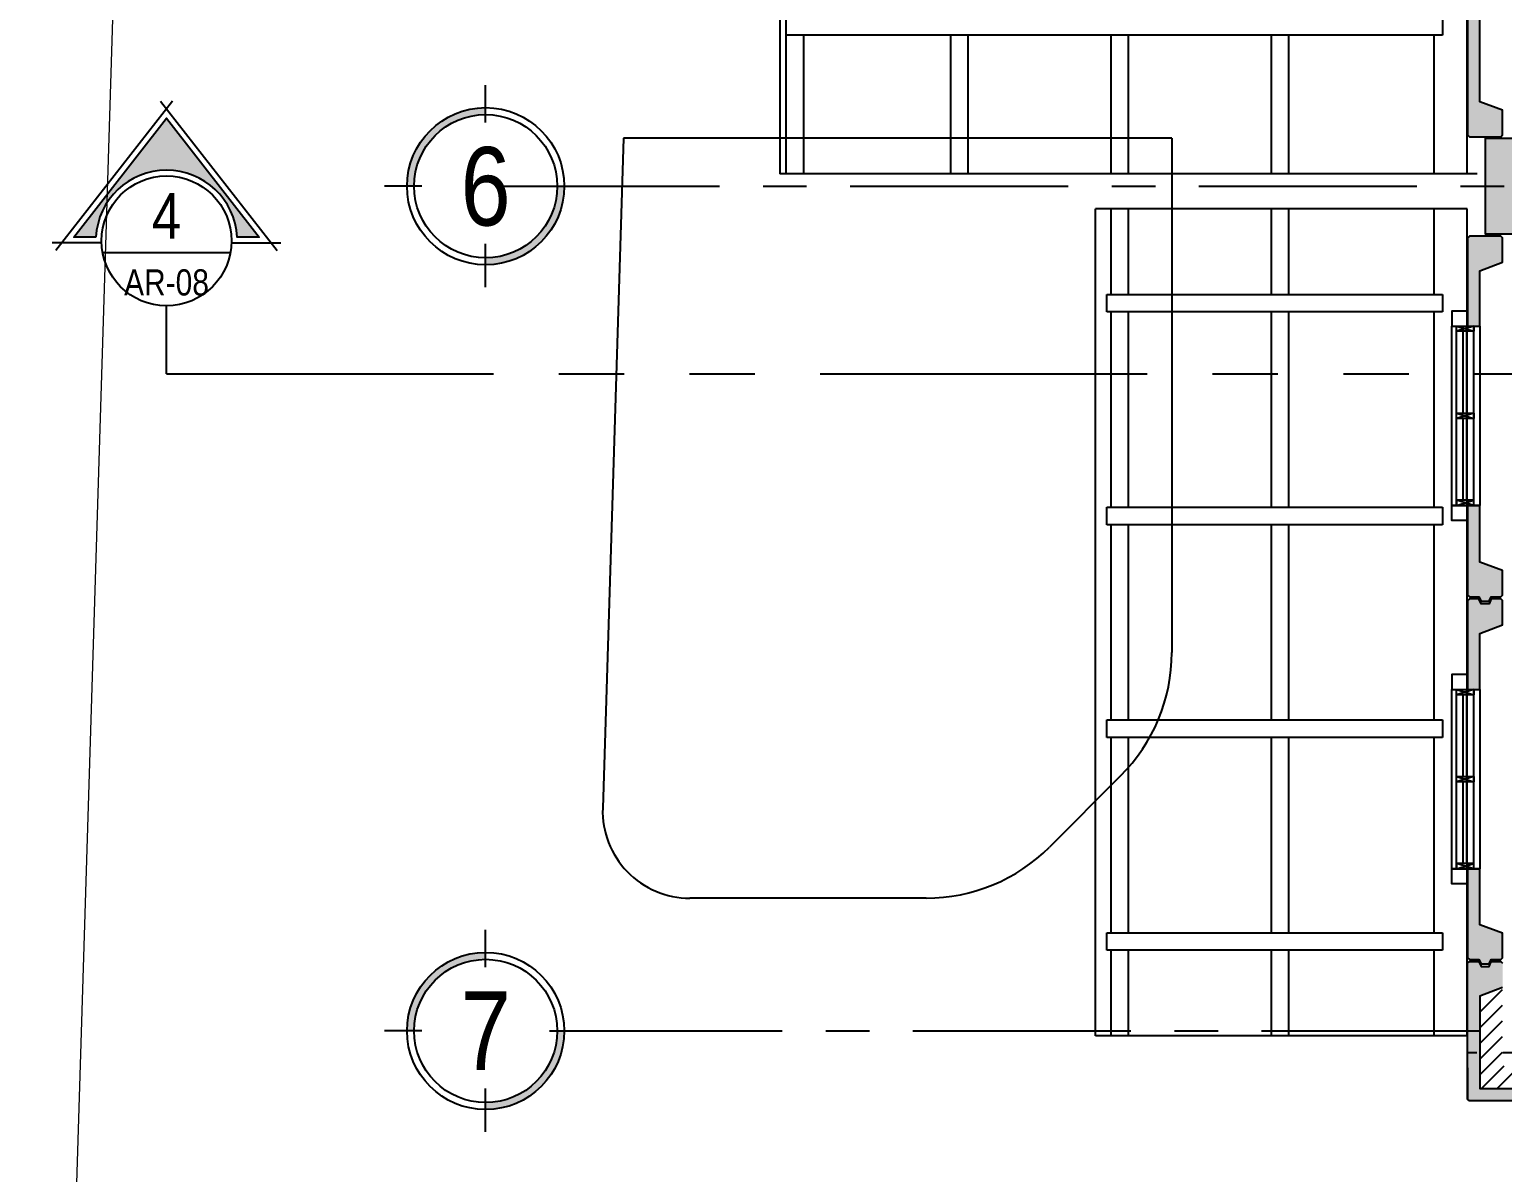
# Model space of a CAD drawing. Extents: x -28 to 149, y -33 to 76.
# Drawn here: x -8.63 to -0.18, y 3.47 to 10.02 of the extents above; entities that cross this region are included whole.
import ezdxf
from ezdxf.enums import TextEntityAlignment as Align

# ---------------------------------------------------------------- set-up
doc = ezdxf.new("R2010")
doc.units = 0
for name, pattern in [('CENTER', [2, 1.25, -0.25, 0.25, -0.25]), ('DASHDOT', [1, 0.5, -0.25, 0, -0.25]), ('DASHDOT2', [12.7, 6.35, -3.175, 0, -3.175]), ('PHANTOM2', [1.25, 0.625, -0.125, 0.125, -0.125, 0.125, -0.125])]:
    doc.linetypes.add(name, pattern=pattern)
for name, color, linetype in [('arq- obras exteriores', 250, 'Continuous'), ('arq-aceras', 250, 'Continuous'), ('arq-columnas', 5, 'Continuous'), ('arq-ejes', 1, 'DASHDOT2'), ('arq-ejes-circulo', 3, 'Continuous'), ('arq-ejes-principales', 1, 'CENTER'), ('arq-ejes-text', 2, 'Continuous'), ('arq-hatch', 252, 'Continuous'), ('arq-indicacion de corte', 5, 'PHANTOM2'), ('arq-prefafricado', 1, 'Continuous'), ('arq-techo', 1, 'Continuous'), ('arq-ventanas', 2, 'Continuous')]:
    doc.layers.add(name, color=color, linetype=linetype)
doc.styles.add('dape 2', font='ARIALN.TTF', dxfattribs={"height": 2.5})
doc.styles.add('MADAY 2', font='ARIALN.TTF')

# ---------------------------------------------------------------- blocks, each defined once
blk = doc.blocks.new('*U156')
at = {"linetype": 'Continuous'}
h = blk.add_hatch(color=251, dxfattribs=at)
h.paths.add_polyline_path([(0.1643, 0.326), (0.1803, 0.326, -0.414214), (0, 0.1457), (0, 0.1617, 0.414214)])
h.paths.add_polyline_path([(-0.1643, 0.326), (-0.1803, 0.326, -0.414214), (0, 0.5063), (0, 0.4903, 0.414214)])
for p, q in [((0, 0.5577), (0, 0.4724)), ((0, 0.5432), (0, 0.4579)), ((-0.1464, 0.326), (-0.2317, 0.326)), ((0.1464, 0.326), (0.2317, 0.326)), ((0, 0.1796), (0, 0.0943))]:
    blk.add_line(p, q, dxfattribs=at)
at = {"linetype": 'CENTER', "ltscale": 0.7}
blk.add_line((0, 0.1457), (0, 0.1457), dxfattribs=at)
at = {"linetype": 'Continuous'}
for radius in [0.1803, 0.1643]:
    blk.add_circle((0, 0.326), radius, dxfattribs=at)
blk = doc.blocks.new('DIV-V')
for p, q in [((0.0299, 0.04), (-0.0001, -0.06)), ((0.0299, -0.06), (-0.0001, 0.04))]:
    blk.add_line(p, q)
blk.add_lwpolyline([(0.0299, 0.04), (0.0299, -0.06), (-0.0001, -0.06), (-0.0001, 0.04)], close=True)
blk = doc.blocks.new('DRYDRY')
at = {"layer": 'arq-hatch'}
h = blk.add_hatch(color=256, dxfattribs=at)
h.paths.add_polyline_path([(31.4721, 130.2989), (31.4621, 130.3089), (31.4071, 130.3089), (31.3946, 130.2789), (31.3496, 130.2789), (31.3371, 130.3089), (31.2821, 130.3089), (31.2721, 130.2989), (31.2721, 129.5962), (31.3421, 129.5962), (31.3421, 130.1089), (31.4721, 130.1589)])
h.paths.add_polyline_path([(31.4721, 127.9863), (31.3421, 128.0349), (31.3421, 128.5676), (31.2721, 128.5676), (31.2721, 127.8449), (31.2821, 127.8349), (31.3371, 127.8349), (31.4071, 127.8349), (31.4621, 127.8349), (31.4721, 127.8449)])
h = blk.add_hatch(color=256, dxfattribs=at)
h.paths.add_polyline_path([(31.4721, 127.2549), (31.4621, 127.2649), (31.4071, 127.2649), (31.3371, 127.2649), (31.2821, 127.2649), (31.2721, 127.2549), (31.2721, 126.7491), (31.3421, 126.7491), (31.3421, 127.0649), (31.4721, 127.1149)])
h.paths.add_polyline_path([(31.4721, 125.3469), (31.3421, 125.3955), (31.3421, 125.7205), (31.2721, 125.7205), (31.2721, 125.2055), (31.2821, 125.1955), (31.3371, 125.1955), (31.3496, 125.1715), (31.3946, 125.1715), (31.4071, 125.1955), (31.4621, 125.1955), (31.4721, 125.2055)])
h = blk.add_hatch(color=256, dxfattribs=at)
h.paths.add_polyline_path([(31.4721, 125.1755), (31.4621, 125.1855), (31.4071, 125.1855), (31.3946, 125.1555), (31.3496, 125.1555), (31.3371, 125.1855), (31.2821, 125.1855), (31.2721, 125.1755), (31.2721, 124.665), (31.3421, 124.665), (31.3421, 124.9855), (31.4721, 125.0355)])
h.paths.add_polyline_path([(31.4721, 123.2675), (31.3421, 123.316), (31.3421, 123.6364), (31.2721, 123.6364), (31.2721, 123.126), (31.2821, 123.116), (31.3371, 123.116), (31.3496, 123.092), (31.3946, 123.092), (31.4071, 123.116), (31.4621, 123.116), (31.4721, 123.126)])
h = blk.add_hatch(color=256, dxfattribs=at)
h.paths.add_polyline_path([(31.4721, 122.956), (31.4721, 123.096), (31.4621, 123.106), (31.4071, 123.106), (31.3946, 123.076), (31.3496, 123.076), (31.3371, 123.106), (31.2821, 123.106), (31.2721, 123.096), (31.2721, 122.706), (31.3421, 122.706), (31.3421, 122.906)])
h.paths.add_polyline_path([(31.3421, 122.706), (31.2721, 122.706), (31.2721, 122.316), (31.2821, 122.306), (31.6971, 122.306), (31.6971, 122.376), (31.3421, 122.376)])
h.paths.add_polyline_path([(31.6971, 122.376), (31.6971, 122.306), (32.0621, 122.306), (32.0721, 122.316), (32.0721, 122.371), (32.0421, 122.3835), (32.0421, 122.4285), (32.0721, 122.441), (32.0721, 122.496), (32.0621, 122.506), (31.9221, 122.506), (31.8721, 122.376)])
for p, q in [((31.3421, 125.7205), (31.2721, 125.7205)), ((31.3421, 123.6364), (31.2721, 123.6364))]:
    blk.add_line(p, q)
at = {"layer": 'arq-prefafricado'}
for p, q in [((31.2721, 126.7491), (31.3421, 126.7491)), ((31.2721, 125.7205), (31.3421, 125.7205)), ((31.2721, 124.665), (31.3421, 124.665)), ((31.2721, 123.6364), (31.3421, 123.6364))]:
    blk.add_line(p, q, dxfattribs=at)
for points in [[(31.2721, 128.5676), (31.2721, 127.8449), (31.2821, 127.8349), (31.3371, 127.8349), (31.3371, 127.8349), (31.4071, 127.8349), (31.4071, 127.8349), (31.4621, 127.8349), (31.4721, 127.8449), (31.4721, 127.9863), (31.4721, 127.9863), (31.3421, 128.0349), (31.3421, 128.5676)], [(31.3421, 126.7491), (31.3421, 127.0649), (31.4721, 127.1149), (31.4721, 127.1149), (31.4721, 127.2549), (31.4621, 127.2649), (31.4071, 127.2649), (31.4071, 127.2649), (31.3371, 127.2649), (31.3371, 127.2649), (31.2821, 127.2649), (31.2721, 127.2549), (31.2721, 126.7491)], [(31.2721, 125.7205), (31.2721, 125.2055), (31.2821, 125.1955), (31.3371, 125.1955), (31.3496, 125.1715), (31.3946, 125.1715), (31.4071, 125.1955), (31.4621, 125.1955), (31.4721, 125.2055), (31.4721, 125.3469), (31.4721, 125.3469), (31.3421, 125.3955), (31.3421, 125.7205)], [(31.3421, 124.665), (31.3421, 124.9855), (31.4721, 125.0355), (31.4721, 125.0355), (31.4721, 125.1755), (31.4621, 125.1855), (31.4071, 125.1855), (31.3946, 125.1555), (31.3496, 125.1555), (31.3371, 125.1855), (31.2821, 125.1855), (31.2721, 125.1755), (31.2721, 124.665)], [(31.2721, 123.6364), (31.2721, 123.126), (31.2821, 123.116), (31.3371, 123.116), (31.3496, 123.092), (31.3946, 123.092), (31.4071, 123.116), (31.4621, 123.116), (31.4721, 123.126), (31.4721, 123.2675), (31.4721, 123.2675), (31.3421, 123.316), (31.3421, 123.6364)], [(31.2721, 122.496), (31.2721, 122.441), (31.2721, 122.441), (31.2721, 122.371), (31.2721, 122.371), (31.2721, 122.316), (31.2721, 123.096), (31.2821, 123.106), (31.3371, 123.106), (31.3496, 123.076), (31.3946, 123.076), (31.4071, 123.106), (31.4621, 123.106), (31.4721, 123.096)], [(31.4721, 122.956), (31.3421, 122.906), (31.3421, 122.376), (31.8721, 122.376)], [(32.0621, 122.306), (31.2821, 122.306), (31.2721, 122.316)]]:
    blk.add_lwpolyline(points, dxfattribs=at)
at = {"layer": 'arq-ventanas'}
for p, q in [((31.2072, 125.7205), (31.2072, 126.7491)), ((31.3072, 125.7205), (31.3072, 126.7491)), ((31.2472, 126.2498), (31.2472, 126.7191)), ((31.2672, 126.2498), (31.2672, 126.7191)), ((31.2472, 125.7505), (31.2472, 126.2198)), ((31.2672, 125.7505), (31.2672, 126.2198)), ((31.2072, 123.6364), (31.2072, 124.665)), ((31.2472, 124.1657), (31.2472, 124.635)), ((31.2672, 124.1657), (31.2672, 124.635)), ((31.3072, 123.6364), (31.3072, 124.665)), ((31.2472, 123.6664), (31.2472, 124.1357)), ((31.2672, 123.6664), (31.2672, 124.1357))]:
    blk.add_line(p, q, dxfattribs=at)
for points in [[(31.2721, 126.8348), (31.1822, 126.8348), (31.1822, 126.7491), (31.2721, 126.7491)], [(31.2721, 125.6348), (31.1822, 125.6348), (31.1822, 125.7205), (31.2721, 125.7205)], [(31.2721, 124.7507), (31.1822, 124.7507), (31.1822, 124.665), (31.2721, 124.665)], [(31.2721, 123.5507), (31.1822, 123.5507), (31.1822, 123.6364), (31.2721, 123.6364)]]:
    blk.add_lwpolyline(points, dxfattribs=at)
for points in [[(31.3421, 125.7205), (31.1822, 125.7205), (31.1822, 126.7491), (31.3421, 126.7491)], [(31.3421, 123.6364), (31.1822, 123.6364), (31.1822, 124.665), (31.3421, 124.665)]]:
    blk.add_lwpolyline(points, close=True, dxfattribs=at)
at = {"layer": 'arq-ventanas', "rotation": 89.99936862401863}
for p in [(31.2472, 126.7191), (31.2472, 126.2198), (31.2472, 124.635), (31.2472, 124.1357)]:
    blk.add_blockref('DIV-V', p, dxfattribs=at)
at = {"layer": 'arq-ventanas', "xscale": -0.9999999999999993, "rotation": 90.00063137598134}
for p in [(31.2472, 125.7505), (31.2472, 123.6664)]:
    blk.add_blockref('DIV-V', p, dxfattribs=at)
blk = doc.blocks.new('OJABNFV')
for p, q in [((37.8834, -48.6643), (37.8834, -52.6643)), ((37.8834, -48.7212), (30.0834, -48.7212)), ((42.8272, -48.7212), (38.0834, -48.7212)), ((38.0834, -48.7212), (38.0834, -50.8527)), ((42.8272, -48.7212), (42.8272, -50.8527)), ((36.9877, -48.8623), (37.0877, -48.8623)), ((37.0877, -48.8623), (37.0877, -52.627)), ((37.8834, -48.9112), (37.0877, -48.9112)), ((38.5753, -48.9112), (38.0834, -48.9112)), ((38.5753, -48.8623), (38.6753, -48.8623)), ((38.5753, -50.7879), (38.5753, -48.8623)), ((38.6753, -48.8623), (38.6753, -50.7879)), ((39.7953, -48.9112), (38.6753, -48.9112)), ((39.7953, -48.8623), (39.8953, -48.8623)), ((39.7953, -50.7879), (39.7953, -48.8623)), ((39.8953, -48.8623), (39.8953, -50.7879)), ((41.0153, -48.9112), (39.8953, -48.9112)), ((41.0153, -48.8623), (41.1153, -48.8623)), ((41.0153, -50.7879), (41.0153, -48.8623)), ((41.1153, -48.8623), (41.1153, -50.7879)), ((42.2353, -48.9112), (41.1153, -48.9112)), ((42.2353, -48.8623), (42.3353, -48.8623)), ((42.2353, -50.7879), (42.2353, -48.8623)), ((42.3353, -48.8623), (42.3353, -50.7879)), ((42.8272, -48.9112), (42.3353, -48.9112)), ((37.8834, -49.744), (37.0877, -49.744)), ((38.5753, -49.744), (38.0834, -49.744)), ((39.7953, -49.744), (38.6753, -49.744)), ((41.0153, -49.744), (39.8953, -49.744)), ((42.2353, -49.744), (41.1153, -49.744)), ((42.8272, -49.744), (42.3353, -49.744)), ((37.8834, -49.844), (37.0877, -49.844)), ((38.5753, -49.844), (38.0834, -49.844)), ((39.7953, -49.844), (38.6753, -49.844)), ((41.0153, -49.844), (39.8953, -49.844)), ((42.2353, -49.844), (41.1153, -49.844)), ((42.8272, -49.844), (42.3353, -49.844)), ((37.8834, -50.6642), (37.0877, -50.6642)), ((38.5753, -50.6642), (38.0834, -50.6642)), ((39.7953, -50.6642), (38.6753, -50.6642)), ((41.0153, -50.6642), (39.8953, -50.6642)), ((42.2353, -50.6642), (41.1153, -50.6642)), ((42.8272, -50.6642), (42.3353, -50.6642)), ((37.8834, -50.763), (37.0877, -50.763)), ((38.5753, -50.763), (38.0834, -50.763)), ((39.7953, -50.763), (38.6753, -50.763)), ((41.0153, -50.763), (39.8953, -50.763)), ((42.2353, -50.763), (41.1153, -50.763)), ((42.8272, -50.763), (42.3353, -50.763)), ((42.8272, -50.8527), (38.0834, -50.8527)), ((38.6753, -50.7879), (38.5753, -50.7879)), ((39.8953, -50.7879), (39.7953, -50.7879)), ((41.1153, -50.7879), (41.0153, -50.7879)), ((42.3353, -50.7879), (42.2353, -50.7879)), ((37.8834, -51.5838), (37.0877, -51.5838)), ((37.8834, -51.6826), (37.0877, -51.6826)), ((37.8834, -52.527), (37.0877, -52.527)), ((37.8834, -52.627), (30.0834, -52.627)), ((37.0877, -52.627), (36.9877, -52.627)), ((30.0834, -52.6643), (37.8834, -52.6643))]:
    blk.add_line(p, q)
blk = doc.blocks.new('PNMDVPAV')
at = {"rotation": 270}
blk.add_blockref('OJABNFV', (98.8686, -21.5304), dxfattribs=at)
blk = doc.blocks.new('*U208')
blk.add_hatch(color=253).paths.add_polyline_path([(0.4048, 0.0217), (0.532, 0.0217), (0, 0.7032), (-0.532, 0.0217), (-0.4048, 0.0217, -0.947861)])
at = {"color": 2, "linetype": 'Continuous', "ltscale": 3}
for p, q in [((0.0348, 0.8014), (-0.6344, -0.0559)), ((-0.0348, 0.8014), (0.6344, -0.0559)), ((-0.3722, -0.0113), (-0.6561, -0.0113)), ((-0.3664, -0.0664), (0.3664, -0.0664)), ((0.3722, -0.0113), (0.6561, -0.0113))]:
    blk.add_line(p, q, dxfattribs=at)
at = {"ltscale": 3}
blk.add_line((0, -0.7618), (0, -0.3724), dxfattribs=at)
at = {"color": 2, "linetype": 'Continuous', "ltscale": 3}
blk.add_lwpolyline([(-0.4048, 0.0217), (-0.532, 0.0217), (0, 0.7032), (0.532, 0.0217), (0.4048, 0.0217, 0.947861)], format="xyb", close=True, dxfattribs=at)
blk.add_circle((0, 0), 0.3724, dxfattribs=at)
at = {"color": 3, "ltscale": 3, "style": 'MADAY 2'}
blk.add_attdef('CORTE', text='', height=0.2625, dxfattribs=at).set_placement((0, 0.143), align=Align.MIDDLE)
at = {"color": 1, "ltscale": 3, "style": 'MADAY 2'}
blk.add_attdef('LAMINA', text='', height=0.15, dxfattribs=at).set_placement((0, -0.2382), align=Align.MIDDLE)

msp = doc.modelspace()

# ---------------------------------------------------------------- hatches: boundary and pattern name
at = {"layer": 'arq-hatch'}
h = msp.add_hatch(dxfattribs=at)
h.set_pattern_fill('LINE', color=8, scale=0.02, angle=45, style=0)
h.set_pattern_definition([(45, (56.22398, 4.97406), (-0.04490128, 0.04490128), [])])
h.paths.add_polyline_path([(56.306, 6.62), (56.176, 6.67), (56.176, 4.4481), (56.306, 4.4966)])
h.paths.add_polyline_path([(56.3053, 4.0878), (56.176, 4.1375), (56.176, 3.9938), (56.0849, 3.9938), (56.1349, 3.8639), (56.3049, 3.8639)])
h.paths.add_polyline_path([(55.7735, 3.9938), (53.9322, 3.9938), (53.9322, 3.8638), (54.1448, 3.8638), (55.1734, 3.8638), (55.7249, 3.8638)])
h.paths.add_polyline_path([(53.9322, 3.9938), (53.8322, 3.9938), (53.8322, 3.8638), (53.9322, 3.8638)])
h.paths.add_polyline_path([(53.8322, 3.9938), (53.5432, 3.9938), (53.5932, 3.8638), (53.8322, 3.8638)])
h.paths.add_polyline_path([(-0.1776, 4.5303), (-0.3076, 4.4803), (-0.3076, 4.2812), (-0.1776, 4.2812)])
h.paths.add_polyline_path([(-0.1776, 4.2812), (-0.3076, 4.2812), (-0.3076, 4.1562), (-0.1776, 4.1562)])
h.paths.add_polyline_path([(0, 4.0803), (-0.1776, 4.0803), (-0.1776, 4.1562), (-0.3076, 4.1562), (-0.3076, 3.9503), (0, 3.9503)])
h.paths.add_polyline_path([(0.2724, 4.0803), (0, 4.0803), (0, 3.9503), (0.2224, 3.9503)])
h.paths.add_polyline_path([(10.3138, 5.6199), (8.2571, 5.6238), (8.2772, 5.57), (8.7716, 5.57), (9.8002, 5.57), (10.2946, 5.57)])
h.paths.add_polyline_path([(10.3446, 5.7), (8.2287, 5.7), (8.2571, 5.6238), (10.3138, 5.6199)])
h.paths.add_polyline_path([(12.7719, 5.7), (10.656, 5.7), (10.6862, 5.6192), (12.7393, 5.6153)])
h.paths.add_polyline_path([(12.7393, 5.6153), (10.6862, 5.6192), (10.7046, 5.57), (11.199, 5.57), (12.2275, 5.57), (12.2275, 5.5701), (12.7219, 5.5701)])
h.paths.add_polyline_path([(13.1, 5.7), (13.0833, 5.7), (13.1, 5.6552)])
h.paths.add_polyline_path([(56.306, 8.6376), (56.1754, 8.6878), (56.1754, 8.1159), (56.1754, 8.0999), (56.1754, 8.05), (56.306, 8.05)])
h.paths.add_polyline_path([(56.306, 8.05), (56.1754, 8.05), (56.1754, 7.2312), (56, 7.2312), (56.175, 7.2256), (56, 7.22), (56.175, 7.22), (56.175, 6.981), (56.306, 7.03)])
h.paths.add_polyline_path([(49.6461, 35.08), (48.5573, 35.08), (48.5087, 34.95), (49.6461, 34.95)])
h.paths.add_polyline_path([(50.5797, 35.08), (49.6461, 35.08), (49.6461, 34.95), (50.6297, 34.95)])
h.paths.add_polyline_path([(51.0789, 35.08), (50.9883, 35.08), (50.9397, 34.95), (51.0789, 34.95)])
h.paths.add_polyline_path([(51.2289, 35.08), (51.0789, 35.08), (51.0789, 34.95), (51.2289, 34.95)])
h.paths.add_polyline_path([(53.0056, 35.08), (51.2289, 35.08), (51.2289, 34.95), (53.0556, 34.95)])
h.paths.add_polyline_path([(20.5106, 35.08), (20, 35.08), (20, 34.9502), (20.5106, 34.9502)])
h.paths.add_polyline_path([(20, 35.08), (19.482, 35.08), (19.482, 34.9502), (20, 34.9502)])
h.paths.add_polyline_path([(42.086, 35.08), (41.0575, 35.08), (41.0575, 34.95), (42.086, 34.95)])
h.paths.add_polyline_path([(41.0575, 35.08), (40.563, 35.08), (40.513, 34.95), (41.0575, 34.95)])
h.paths.add_polyline_path([(42.5804, 35.08), (42.086, 35.08), (42.086, 34.95), (42.629, 34.95)])
edge = h.paths.add_edge_path()
edge.add_line((34.5796, 35.08), (34.4, 35.08))
edge.add_arc((34.4, 34.98), 0.1, 90, 179.99998)
edge.add_line((34.3, 34.98), (34.3, 34.95))
edge.add_line((34.3, 34.95), (34.6282, 34.95))
edge.add_line((34.6282, 34.95), (34.5796, 35.08))
h.paths.add_polyline_path([(37.0056, 35.08), (34.9882, 35.08), (34.9382, 34.95), (37.0541, 34.95)])
h.paths.add_polyline_path([(39.4373, 35.08), (37.4141, 35.08), (37.3641, 34.95), (39.4858, 34.95)])
h.paths.add_polyline_path([(18.573, 35.0802), (17.3999, 35.0802), (17.3999, 34.9502), (18.6216, 34.9502)])
h.paths.add_polyline_path([(19.482, 35.08), (18.9876, 35.08), (18.9391, 34.9502), (19.482, 34.9502)])
h.paths.add_polyline_path([(20.9731, 35.08), (20.5106, 35.08), (20.5106, 34.9502), (20.9731, 34.9502)])
h.paths.add_polyline_path([(8.5108, 34.95), (8.5594, 35.08), (10.5792, 35.08), (10.6292, 34.95)])
edge = h.paths.add_edge_path()
edge.add_line((10.9417, 34.95), (10.9903, 35.08))
edge.add_line((10.9903, 35.08), (13.0077, 35.08))
edge.add_line((13.0077, 35.08), (13.0327, 35.015))
edge.add_line((13.0327, 35.015), (13.0577, 34.95))
edge.add_line((13.0577, 34.95), (10.9417, 34.95))

# ---------------------------------------------------------------- linework, layer by layer
at = {"layer": 'arq- obras exteriores'}
for p, q in [((-5.2194, 9.4), (-5.3389, 5.5583)), ((-2.075, 9.4), (-5.2194, 9.4)), ((-2.075, 9.4), (-2.075, 6.4511)), ((-2.3679, 5.744), (-2.7762, 5.3357)), ((-3.4833, 5.0428), (-4.8391, 5.0428))]:
    msp.add_line(p, q, dxfattribs=at)
for centre, radius, start, end in [((-3.075, 6.4511), 1, 315, 0), ((-4.8391, 5.5428), 0.5, 178.21882, 270), ((-3.4833, 6.0428), 1, 270, 315)]:
    msp.add_arc(centre, radius, start, end, dxfattribs=at)
at = {"layer": 'arq-aceras', "lineweight": 0, "flags": 128}
msp.add_lwpolyline([(-6.5726, 47.408), (-6.7213, 43.2975), (-7.6225, 27.0348), (-8.6267, -5.258), (-6.7295, -7.4387), (25.9393, -5.7721), (34.2322, -5.1841), (38.1082, -5.1802), (44.1971, -4.7943), (60.4624, -4.0193)], dxfattribs=at)
at = {"layer": 'arq-columnas'}
msp.add_lwpolyline([(-0.275, 9.4), (0.275, 9.4), (0.275, 8.85), (-0.275, 8.85)], close=True, dxfattribs=at)
at = {"layer": 'arq-ejes', "linetype": 'DASHDOT', "ltscale": 0.6}
msp.add_line((8.075, 4.1562), (-0.385, 4.1562), dxfattribs=at)
at = {"layer": 'arq-ejes-principales'}
for p, q in [((-5.919, 9.125), (59.8797, 9.125)), ((-5.5593, 4.2812), (60.0081, 4.2812))]:
    msp.add_line(p, q, dxfattribs=at)
at = {"layer": 'arq-hatch'}
msp.add_solid([(-0.275, 9.4), (0.275, 9.4), (-0.275, 8.85), (0.275, 8.85)], dxfattribs=at)
at = {"layer": 'arq-indicacion de corte', "ltscale": 3}
msp.add_line((-7.8406, 8.05), (63.8, 8.05), dxfattribs=at)

# ---------------------------------------------------------------- block references
at = {"layer": 'arq-ejes-circulo', "rotation": 180}
for p, xscale, yscale, zscale in [((-6.0101, 9.94), 2.5, 2.5, 2.5), ((-6.0101, 5.0962), 2.499999999999993, 2.499999999999993, 2.499999999999993)]:
    msp.add_blockref('*U156', p, dxfattribs=dict(at, xscale=xscale, yscale=yscale, zscale=zscale))
at = {"layer": 'arq-indicacion de corte', "ltscale": 3}
msp.add_blockref('*U208', (-7.8406, 8.8118), dxfattribs=at).add_auto_attribs({'CORTE': '4', 'LAMINA': 'AR-08'})
at = {"layer": 'arq-prefafricado', "color": 2}
msp.add_blockref('DRYDRY', (-31.6497, -118.4257), dxfattribs=at)
at = {"layer": 'arq-techo', "color": 1, "linetype": 'Continuous'}
msp.add_blockref('PNMDVPAV', (-50.5273, 68.61), dxfattribs=at)

# ---------------------------------------------------------------- texts
at = {"layer": 'arq-ejes-text', "style": 'dape 2'}
for s, p in [('6', (-6.0101, 9.125)), ('7', (-6.0099, 4.283))]:
    msp.add_text(s, height=0.45, dxfattribs=at).set_placement(p, align=Align.MIDDLE)

doc.saveas('drawing.dxf')
